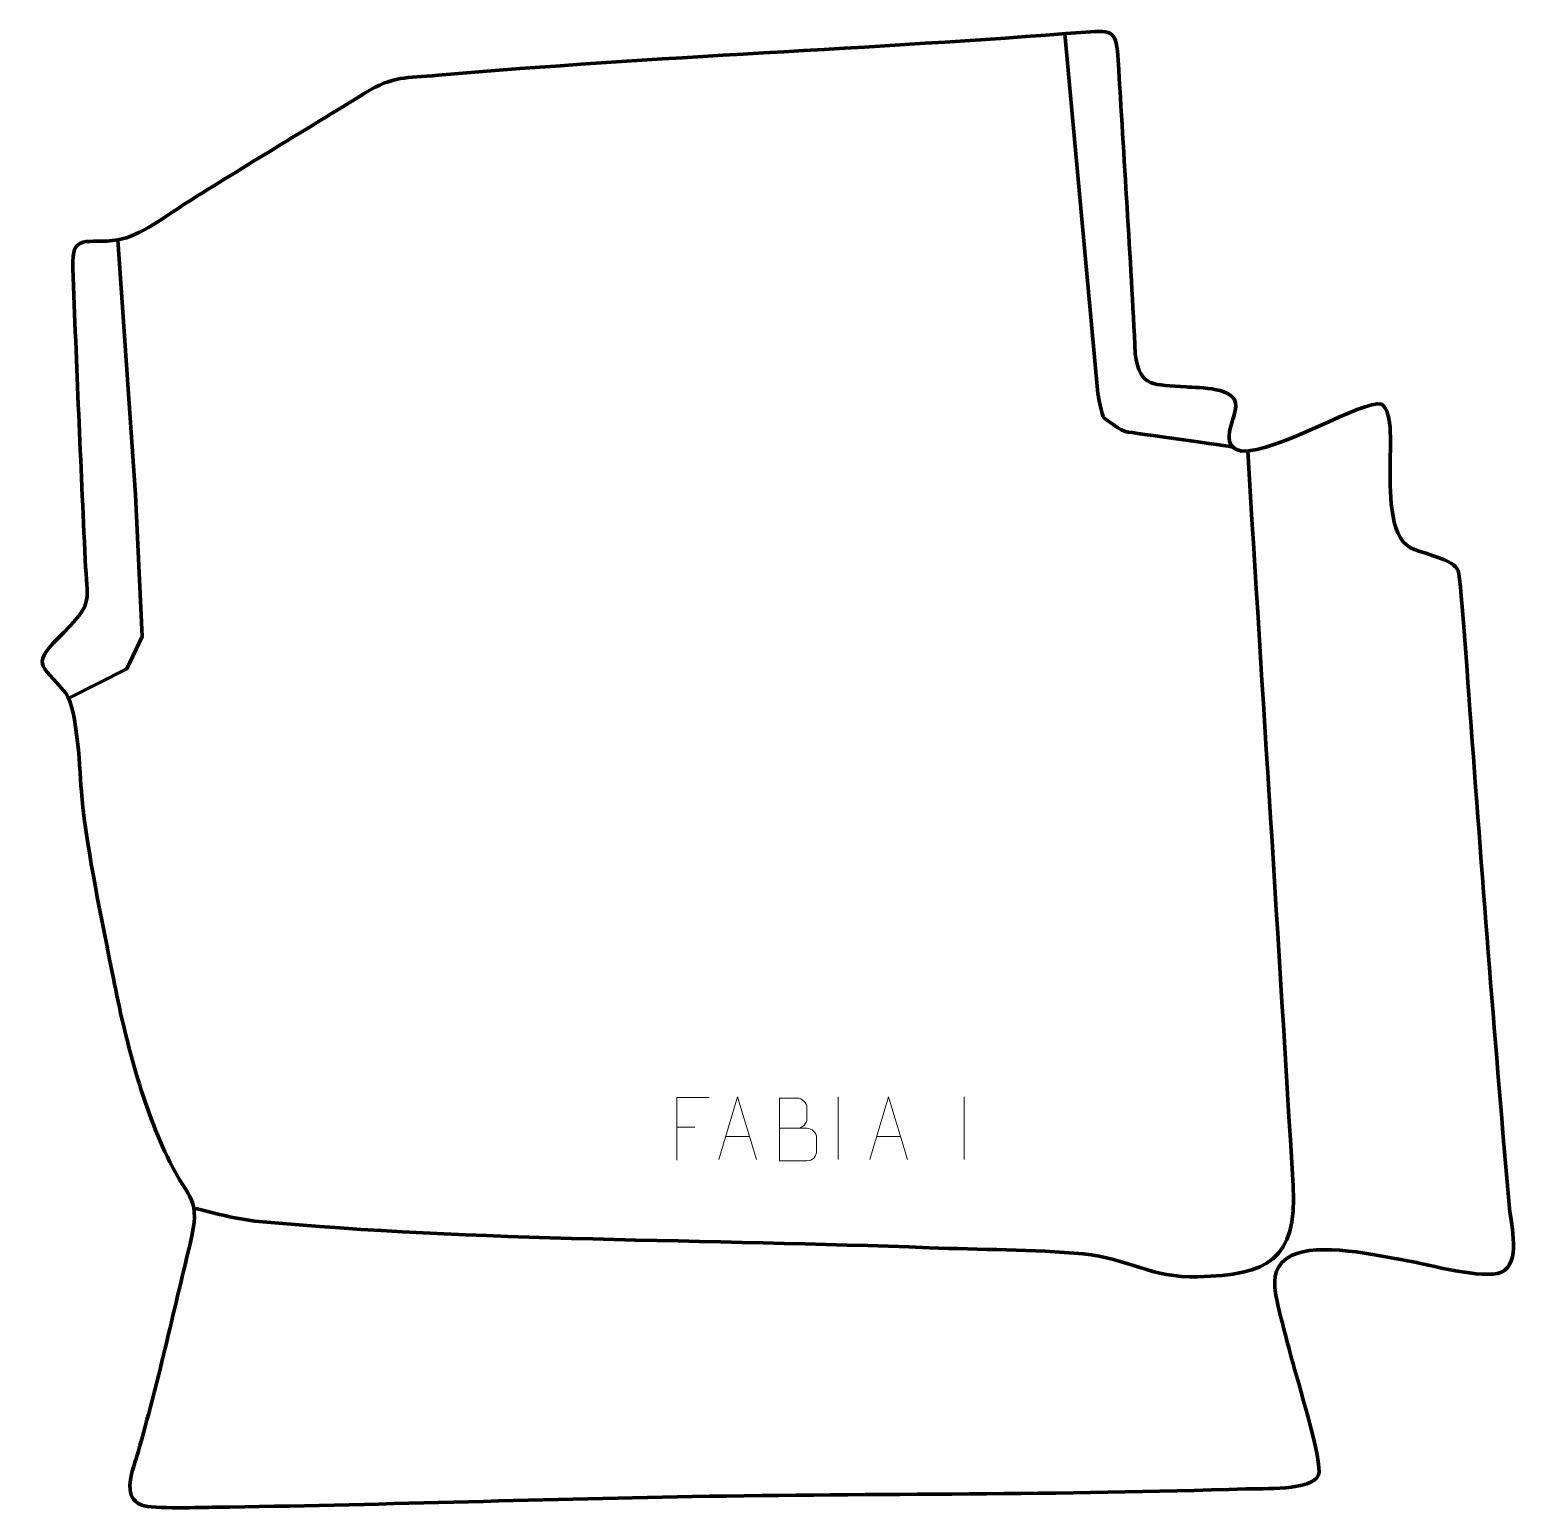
# Model space of a CAD drawing. Header units: millimetres. Extents: x -530 to 64, y 293 to 881.
import ezdxf

# ---------------------------------------------------------------- set-up
doc = ezdxf.new("R2010")
doc.units = ezdxf.units.MM
doc.header["$MEASUREMENT"] = 0
doc.layers.add('layer 2', color=7, linetype='Continuous')
doc.layers.add('layer 3', color=7, linetype='Continuous')

msp = doc.modelspace()

# ---------------------------------------------------------------- linework, layer by layer
at = {"layer": 'layer 2', "color": 140, "lineweight": 158}
for points, knots in [([(-117.8007, 879.9103), (-117.8007, 879.9103), (-104.6956, 736.7284), (-104.6956, 736.7284), (-104.6956, 736.7284), (-104.6956, 736.7284), (-103.1082, 727.7326), (-102.3144, 727.0711), (-102.3144, 727.0711), (-101.5206, 726.4096), (-95.0383, 721.6471), (-93.3185, 721.5148), (-93.3185, 721.5148), (-91.5987, 721.3825), (-51.1134, 715.5657), (-51.1134, 715.5657)], [0, 0, 0, 0, 0.2, 0.2, 0.2, 0.2, 0.4, 0.4, 0.4, 0.4, 0.6, 0.6, 0.6, 0.6, 1, 1, 1, 1]), ([(-514.086, 615.5964), (-514.086, 615.5964), (-490.9877, 627.2571), (-490.9877, 627.2571), (-490.9877, 627.2571), (-490.9877, 627.2571), (-484.9023, 640.0895), (-484.9023, 640.0895), (-484.9023, 640.0895), (-484.9023, 640.0895), (-487.5481, 696.4458), (-487.5481, 696.4458), (-487.5481, 696.4458), (-487.5481, 696.4458), (-494.579, 797.8986), (-494.579, 797.8986)], [0, 0, 0, 0, 0.2, 0.2, 0.2, 0.2, 0.4, 0.4, 0.4, 0.4, 0.6, 0.6, 0.6, 0.6, 1, 1, 1, 1]), ([(-45.106, 713.9348), (-39.1163, 616.5238), (-32.8766, 519.1111), (-27.0557, 421.6925), (-27.0557, 421.6925), (-25.4288, 391.8283), (-37.1711, 386.3441), (-64.9627, 385.434), (-64.9627, 385.434), (-83.4505, 384.8285), (-92.6451, 392.9355), (-110.5999, 394.5655), (-110.5999, 394.5655), (-130.3038, 396.3543), (-151.7521, 396.2418), (-171.756, 397.0192), (-171.756, 397.0192), (-257.9023, 400.3678), (-353.5095, 399.5213), (-438.4442, 407.4566), (-438.4442, 407.4566), (-446.9994, 408.3657), (-455.1499, 410.4534), (-463.4606, 412.5771)], [0, 0, 0, 0, 0.14285714, 0.14285714, 0.14285714, 0.14285714, 0.28571429, 0.28571429, 0.28571429, 0.28571429, 0.42857143, 0.42857143, 0.42857143, 0.42857143, 0.57142857, 0.57142857, 0.57142857, 0.57142857, 0.71428571, 0.71428571, 0.71428571, 0.71428571, 1, 1, 1, 1])]:
    msp.add_open_spline(points, degree=3, knots=knots, dxfattribs=at)
at = {"layer": 'layer 3', "color": 242, "lineweight": 158}
msp.add_open_spline([(-396.1325, 856.3262), (-384.8347, 863.2937), (-380.1773, 862.2293), (-367.1818, 863.3527), (-367.1818, 863.3527), (-280.4118, 870.9422), (-194.5941, 873.7722), (-109.4896, 880.5608), (-109.4896, 880.5608), (-98.46, 881.4407), (-97.3396, 880.7717), (-96.6484, 869.3048), (-96.6484, 869.3048), (-94.3051, 830.4259), (-91.7737, 791.4215), (-89.8187, 752.545), (-89.8187, 752.545), (-87.944, 738.6795), (-82.4683, 740.5461), (-69.5934, 739.433), (-69.5934, 739.433), (-64.4201, 738.9857), (-49.4467, 739.4587), (-49.8403, 731.6782), (-49.8403, 731.6782), (-50.109, 726.3686), (-57.0071, 715.8376), (-47.5925, 713.8638), (-47.5925, 713.8638), (-33.5828, 713.1245), (1.2365, 734.547), (8.0374, 732.6027), (8.0374, 732.6027), (13.0563, 729.6996), (11.3569, 713.8998), (11.5394, 708.3791), (11.5394, 708.3791), (11.7086, 699.5702), (10.6605, 680.1027), (19.6938, 675.4151), (19.6938, 675.4151), (23.9402, 673.2115), (37.1696, 670.7761), (38.6331, 666.2836), (38.6331, 666.2836), (39.8598, 662.5185), (43.0601, 613.0465), (43.7309, 604.1605), (43.7309, 604.1605), (48.5401, 540.4418), (53.3246, 476.3789), (59.0435, 412.7662), (59.0435, 412.7662), (59.6777, 405.7119), (63.6585, 390.7964), (55.784, 387.3044), (55.784, 387.3044), (48.805, 384.2095), (26.7633, 390.3141), (18.2731, 391.8683), (18.2731, 391.8683), (6.3775, 394.046), (-17.0317, 399.2443), (-27.7219, 393.8911), (-27.7219, 393.8911), (-34.1513, 390.6716), (-34.984, 385.4754), (-34.078, 378.919), (-34.078, 378.919), (-32.5978, 370.967), (-29.5934, 360.6203), (-27.5576, 352.5118), (-27.5576, 352.5118), (-25.6193, 345.3745), (-15.1064, 311.1508), (-16.9216, 306.6229), (-16.9216, 306.6229), (-19.4475, 300.3223), (-39.5551, 301.2981), (-45.8208, 301.0886), (-45.8208, 301.0886), (-118.9355, 298.6439), (-192.7888, 299.2835), (-266.0224, 298.0544), (-266.0224, 298.0544), (-329.3025, 296.9733), (-392.6862, 294.6262), (-455.9044, 293.7899), (-455.9044, 293.7899), (-461.0142, 293.7223), (-480.5911, 293.0295), (-484.992, 294.6409), (-484.992, 294.6409), (-493.4714, 297.7457), (-488.3671, 309.2274), (-486.4619, 315.7494), (-486.4619, 315.7494), (-478.7227, 342.857), (-472.4327, 371.0834), (-465.7961, 398.5443), (-465.7961, 398.5443), (-461.3383, 416.9899), (-466.0803, 415.6165), (-473.8098, 431.0604), (-473.8098, 431.0604), (-484.6527, 452.7252), (-491.6177, 480.3104), (-496.293, 504.0859), (-496.293, 504.0859), (-500.8867, 527.6426), (-506.5142, 553.0873), (-508.9028, 576.7557), (-508.9028, 576.7557), (-509.6355, 585.6731), (-510.456, 611.2212), (-515.2068, 617.5981), (-515.2068, 617.5981), (-525.4843, 630.0024), (-529.5371, 628.2602), (-515.918, 641.8979), (-515.918, 641.8979), (-504.0808, 653.7513), (-506.7301, 654.1734), (-507.5043, 670.588), (-507.5043, 670.588), (-509.3183, 709.2054), (-510.9501, 748.0526), (-512.4452, 786.6853), (-512.4452, 786.6853), (-513.0087, 801.246), (-506.7056, 795.8834), (-494.579, 797.8986), (-494.579, 797.8986), (-485.4435, 799.4167), (-475.5236, 807.3955), (-467.4949, 812.4474), (-467.4949, 812.4474), (-443.8615, 827.3183), (-419.9032, 841.6754), (-396.1325, 856.3262)], degree=3, knots=[0, 0, 0, 0, 0.02777778, 0.02777778, 0.02777778, 0.02777778, 0.05555556, 0.05555556, 0.05555556, 0.05555556, 0.08333333, 0.08333333, 0.08333333, 0.08333333, 0.11111111, 0.11111111, 0.11111111, 0.11111111, 0.13888889, 0.13888889, 0.13888889, 0.13888889, 0.16666667, 0.16666667, 0.16666667, 0.16666667, 0.19444444, 0.19444444, 0.19444444, 0.19444444, 0.22222222, 0.22222222, 0.22222222, 0.22222222, 0.25, 0.25, 0.25, 0.25, 0.27777778, 0.27777778, 0.27777778, 0.27777778, 0.30555556, 0.30555556, 0.30555556, 0.30555556, 0.33333333, 0.33333333, 0.33333333, 0.33333333, 0.36111111, 0.36111111, 0.36111111, 0.36111111, 0.38888889, 0.38888889, 0.38888889, 0.38888889, 0.41666667, 0.41666667, 0.41666667, 0.41666667, 0.44444444, 0.44444444, 0.44444444, 0.44444444, 0.47222222, 0.47222222, 0.47222222, 0.47222222, 0.5, 0.5, 0.5, 0.5, 0.52777778, 0.52777778, 0.52777778, 0.52777778, 0.55555556, 0.55555556, 0.55555556, 0.55555556, 0.58333333, 0.58333333, 0.58333333, 0.58333333, 0.61111111, 0.61111111, 0.61111111, 0.61111111, 0.63888889, 0.63888889, 0.63888889, 0.63888889, 0.66666667, 0.66666667, 0.66666667, 0.66666667, 0.69444444, 0.69444444, 0.69444444, 0.69444444, 0.72222222, 0.72222222, 0.72222222, 0.72222222, 0.75, 0.75, 0.75, 0.75, 0.77777778, 0.77777778, 0.77777778, 0.77777778, 0.80555556, 0.80555556, 0.80555556, 0.80555556, 0.83333333, 0.83333333, 0.83333333, 0.83333333, 0.86111111, 0.86111111, 0.86111111, 0.86111111, 0.88888889, 0.88888889, 0.88888889, 0.88888889, 0.91666667, 0.91666667, 0.91666667, 0.91666667, 0.94444444, 0.94444444, 0.94444444, 0.94444444, 1, 1, 1, 1], dxfattribs=at)
at = {"layer": 'layer 3', "color": 250, "lineweight": 9}
for points, knots in [([(-259.2655, 456.7932), (-259.2655, 456.7932), (-272.1395, 456.7932), (-272.1395, 456.7932), (-272.1395, 456.7932), (-272.1395, 456.7932), (-272.1395, 431.8396), (-272.1395, 431.8396)], [0, 0, 0, 0, 0.33333333, 0.33333333, 0.33333333, 0.33333333, 1, 1, 1, 1]), ([(-255.4251, 432.067), (-255.4251, 432.067), (-248.0541, 457.0205), (-248.0541, 457.0205), (-248.0541, 457.0205), (-248.0541, 457.0205), (-240.4842, 432.067), (-240.4842, 432.067)], [0, 0, 0, 0, 0.33333333, 0.33333333, 0.33333333, 0.33333333, 1, 1, 1, 1]), ([(-195.4251, 432.067), (-195.4251, 432.067), (-188.0541, 457.0205), (-188.0541, 457.0205), (-188.0541, 457.0205), (-188.0541, 457.0205), (-180.4842, 432.067), (-180.4842, 432.067)], [0, 0, 0, 0, 0.33333333, 0.33333333, 0.33333333, 0.33333333, 1, 1, 1, 1]), ([(-231.3392, 444.5437), (-227.7006, 444.5441), (-224.1135, 444.5441), (-220.4741, 444.5437), (-220.4741, 444.5437), (-218.4987, 444.5264), (-216.5751, 442.7903), (-216.5751, 440.7407), (-216.5751, 440.7407), (-216.5755, 439.6121), (-216.5755, 436.5627), (-216.5751, 435.4338), (-216.5751, 435.4338), (-216.5575, 433.5759), (-218.0996, 431.562), (-220.4211, 431.5789), (-220.4211, 431.5789), (-224.0609, 431.5793), (-227.7003, 431.5793), (-231.3392, 431.5789), (-231.3392, 431.5789), (-231.3392, 439.8972), (-231.3392, 448.215), (-231.3392, 456.5325), (-231.3392, 456.5325), (-228.9655, 456.5325), (-226.5914, 456.5325), (-224.2172, 456.5325), (-224.2172, 456.5325), (-222.5364, 456.5501), (-220.4396, 454.6396), (-220.4219, 452.6772), (-220.4219, 452.6772), (-220.4223, 450.6111), (-220.4223, 450.4651), (-220.4219, 448.3986), (-220.4219, 448.3986), (-220.4046, 446.3325), (-222.2591, 444.5264), (-224.2691, 444.5437)], [0, 0, 0, 0, 0.09090909, 0.09090909, 0.09090909, 0.09090909, 0.18181818, 0.18181818, 0.18181818, 0.18181818, 0.27272727, 0.27272727, 0.27272727, 0.27272727, 0.36363636, 0.36363636, 0.36363636, 0.36363636, 0.45454545, 0.45454545, 0.45454545, 0.45454545, 0.54545455, 0.54545455, 0.54545455, 0.54545455, 0.63636364, 0.63636364, 0.63636364, 0.63636364, 0.72727273, 0.72727273, 0.72727273, 0.72727273, 0.81818182, 0.81818182, 0.81818182, 0.81818182, 1, 1, 1, 1])]:
    msp.add_open_spline(points, degree=3, knots=knots, dxfattribs=at)
for points in [[(-207.9546, 457.0308), (-207.9546, 457.0308), (-207.9546, 432.0567), (-207.9546, 432.0567)], [(-157.9546, 457.0308), (-157.9546, 457.0308), (-157.9546, 432.0567), (-157.9546, 432.0567)], [(-272.1395, 444.9135), (-272.1395, 444.9135), (-264.9714, 444.9135), (-264.9714, 444.9135)], [(-252.7025, 441.3164), (-252.7025, 441.3164), (-243.2068, 441.3164), (-243.2068, 441.3164)], [(-192.7025, 441.3164), (-192.7025, 441.3164), (-183.2068, 441.3164), (-183.2068, 441.3164)]]:
    msp.add_open_spline(points, degree=3, dxfattribs=at)

doc.saveas('drawing.dxf')
